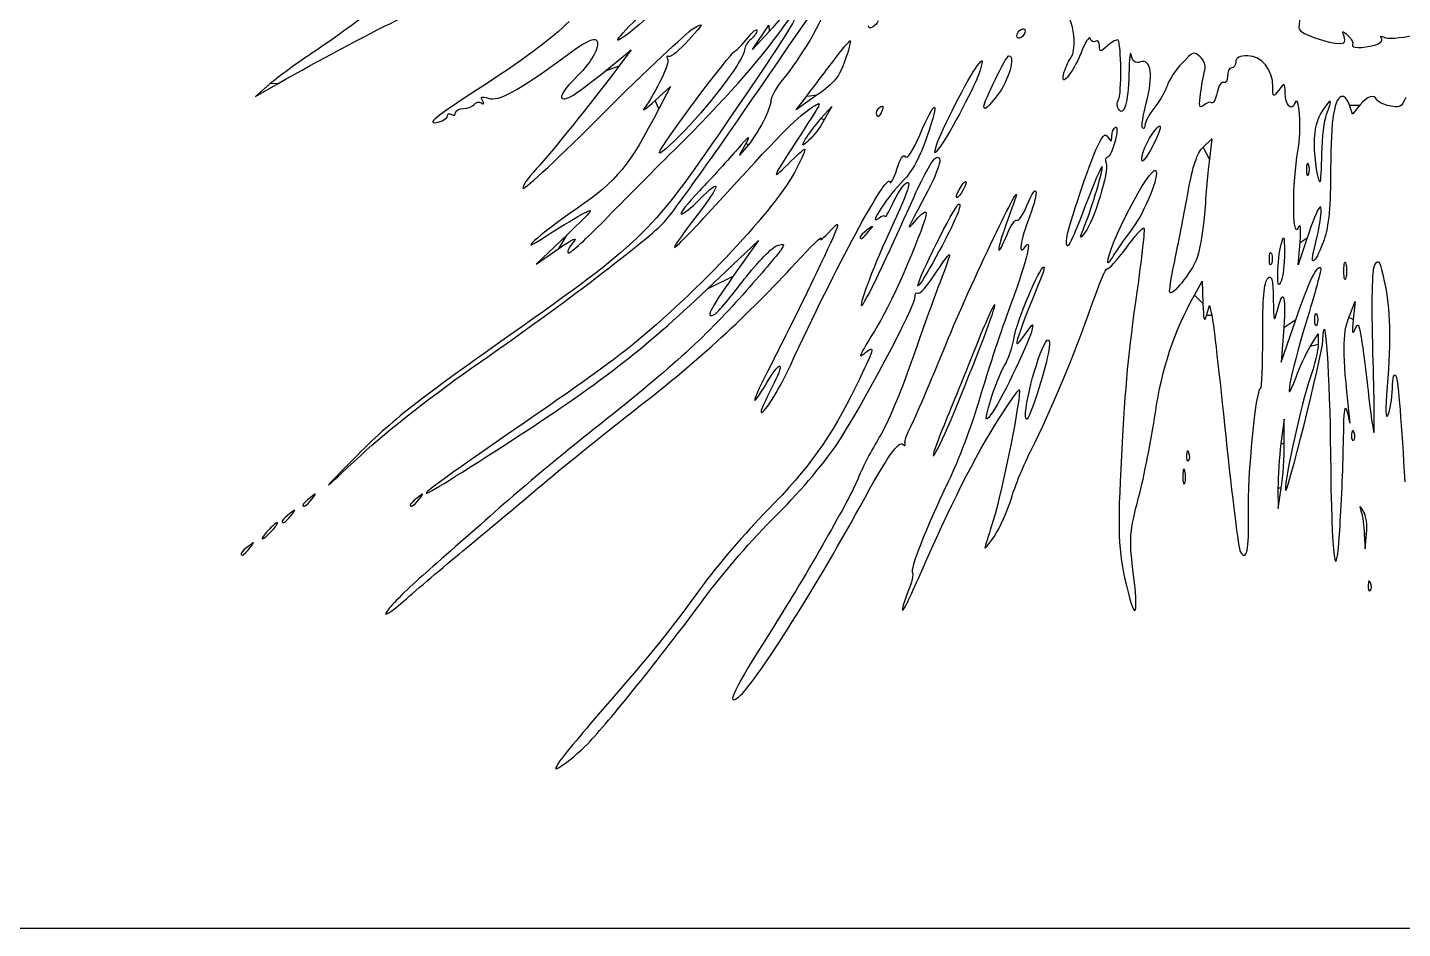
# Model space of a CAD drawing. Extents: x 759 to 1343, y 121 to 552.
# Drawn here: x 862.1 to 1064.9, y 121.2 to 254.1 of the extents above; entities that cross this region are included whole.
import ezdxf

# ---------------------------------------------------------------- set-up
doc = ezdxf.new("R2010")
doc.units = 0
doc.layers.add('Ebene_1', color=7, linetype='CONTINUOUS')

msp = doc.modelspace()

# ---------------------------------------------------------------- linework, layer by layer
at = {"layer": 'Ebene_1', "color": 7}
for points in [[(759.149696, 336.765508), (759.149696, 552.287068), (1051.22584, 552.287068), (1343.30192, 552.287068), (1343.30192, 336.765508), (1343.30192, 121.243956), (1051.22584, 121.243956), (759.149696, 121.243956), (759.149696, 336.765508), (759.149696, 336.765508)], [(971.51184, 253.550244), (969.04544, 250.856228), (971.42992, 254.470308), (971.42992, 254.470308)], [(1008.02288, 252.880916), (1008.02288, 252.880916)], [(1060.80272, 251.531124), (1060.80272, 251.531132)], [(947.30936, 247.705612), (951.12888, 250.816316), (949.34752, 248.44154)], [(897.88584, 245.795284), (895.75608, 243.948444), (899.1028, 245.854236)], [(954.66232, 243.348252), (956.92576, 245.419108), (955.21784, 242.13334)], [(978.59328, 244.172332), (975.46856, 241.964916), (977.03656, 244.015892), (977.03656, 244.015892)], [(979.13152, 240.67882), (980.7248, 242.474828), (979.61792, 240.488988)], [(987.33416, 241.541492), (987.33416, 241.541492)], [(1003.15496, 242.435372), (1003.15496, 242.435372)], [(1058.55776, 242.655228), (1057.47464, 241.339228), (1057.05008, 242.655228)], [(976.8712, 237.68546), (976.8712, 237.68546)], [(1035.47792, 236.486724), (1036.7368, 237.68546), (1036.39576, 234.692108)], [(955.30912, 235.71266), (955.30912, 235.71266)], [(968.38504, 236.787364), (967.10952, 235.290684), (968.12224, 237.0867)], [(996.18112, 236.78746), (996.18112, 236.78746)], [(1026.62856, 235.73978), (1026.62856, 235.73978)], [(1052.98464, 235.577804), (1052.98464, 235.577804)], [(1051.02032, 233.943772), (1051.02032, 233.943772)], [(999.504, 230.202076), (999.504, 230.202076)], [(941.69728, 223.557764), (937.13352, 219.215452), (940.48024, 221.536772)], [(986.1948, 224.065668), (986.1948, 224.065668)], [(1050.81712, 223.126732), (1049.49048, 219.12638), (1049.76088, 222.419076), (1049.75552, 222.419356)], [(962.34168, 215.518236), (969.90352, 222.718596), (966.14592, 217.379284)], [(1015.3244, 222.687788), (1015.3248, 222.687788)], [(1021.42824, 219.48194), (1021.42824, 219.48194)], [(1045.23696, 220.024668), (1045.23696, 220.024668)], [(1046.47264, 217.929324), (1046.47264, 217.929324)], [(1056.23496, 218.22866), (1056.23496, 218.22866)], [(993.43288, 216.064044), (993.43288, 216.064044)], [(1030.53232, 215.2353), (1030.53232, 215.2353)], [(1034.18696, 214.636628), (1035.354, 216.73198), (1035.44016, 213.439292)], [(1035.95976, 211.643276), (1036.39312, 213.139956), (1036.75496, 211.643276)], [(1056.9548, 211.34394), (1057.91168, 213.73862), (1057.61176, 211.044604)], [(1047.34944, 209.84726), (1046.98784, 204.758556), (1049.13456, 211.016164)], [(1051.9304, 211.044604), (1051.9304, 211.044604)], [(1051.26384, 207.054268), (1052.43824, 208.949252), (1052.43824, 207.396636)], [(1004.13176, 199.071188), (1004.13208, 199.071188)], [(1009.2784, 196.796956), (1009.2784, 196.796956)], [(998.20976, 196.077796), (998.20976, 196.077796)], [(1047.43208, 192.785108), (1047.39608, 196.377132), (1046.94312, 192.785108)], [(1047.43216, 192.785108), (1047.43208, 192.785108)], [(1057.7264, 194.394036), (1057.7264, 194.394036)], [(1033.38672, 191.400684), (1033.38672, 191.400684)], [(1032.78408, 188.732684), (1032.78424, 188.732684)], [(904.0484, 184.55338), (904.0484, 184.55338)], [(919.8692, 184.55338), (919.8692, 184.55338)], [(1046.50536, 186.199724), (1046.52056, 183.206372), (1046.99448, 186.199724)], [(1059.1264, 182.747044), (1059.1264, 182.747044)], [(901.00592, 182.1587), (901.00592, 182.1587)], [(898.19008, 179.913684), (898.19008, 179.913684)], [(1059.23848, 179.415708), (1059.3408, 177.21966), (1059.57888, 179.454356)], [(894.92104, 177.369332), (894.92104, 177.369332)], [(1060.16032, 172.243212), (1060.1604, 172.243212)], [(945.10056, 148.880324), (945.10056, 148.88042)]]:
    msp.add_lwpolyline(points, close=True, dxfattribs=at)
for points in [[(1053.64624, 275.102404), (1051.16688, 264.075916), (1049.35624, 254.526764), (1049.61768, 253.856452)], [(960.44312, 263.444084), (960.94072, 262.954452), (953.26464, 254.95498), (950.3768, 252.953716)], [(973.00216, 249.359452), (980.8784, 260.881212), (982.54872, 262.99026), (981.06232, 259.53686)], [(981.06232, 259.53686), (978.53648, 253.668316), (976.61448, 250.37302), (973.22096, 246.09262)], [(899.1028, 245.854236), (911.812, 253.0915), (924.2988, 259.228164), (925.2004, 258.679924)], [(974.96952, 258.040276), (974.42424, 257.052468), (972.86832, 255.031956), (971.51184, 253.550244)], [(911.94744, 255.99946), (910.38504, 254.712436), (907.0612, 252.305524), (904.56112, 250.650764)], [(950.3768, 252.953716), (948.1056, 251.379796), (948.85328, 252.325868), (953.82968, 257.323156)], [(975.55352, 256.360108), (975.95696, 255.963212), (973.36816, 251.919364), (963.9072, 238.167556)], [(973.30536, 253.801612), (974.39232, 255.355924), (975.404, 256.507252), (975.55352, 256.360108)], [(1016.02544, 249.738124), (1016.71944, 250.594812), (1016.53128, 254.070852), (1015.70576, 255.645572)], [(942.00152, 255.007948), (939.70544, 252.669684), (934.6936, 248.943836), (928.50656, 244.975772)], [(947.01496, 241.429012), (953.29368, 247.706492), (959.25224, 253.330412), (960.25624, 253.926612)], [(957.54856, 236.095748), (964.64704, 243.149284), (970.29176, 249.492188), (973.30536, 253.801612)], [(960.25624, 253.926612), (961.97928, 254.949788), (961.94512, 254.857924), (959.64776, 252.289524)], [(968.32992, 252.583332), (969.0768, 253.533228), (969.68792, 254.037668), (969.68792, 253.704308)], [(969.68792, 253.704308), (969.68792, 253.370956), (969.2772, 252.762828), (968.7752, 252.352924)], [(987.58728, 255.131596), (987.25992, 254.29242), (986.1172, 253.704236), (986.1172, 254.374948)], [(1008.02288, 252.880916), (1008.02288, 253.21018), (1008.29672, 253.646076), (1008.63136, 253.84958)], [(1008.63136, 253.84958), (1008.96608, 254.053084), (1009.23992, 253.950172), (1009.23992, 253.620908)], [(1009.23992, 253.620908), (1009.23992, 253.291636), (1008.96608, 252.85574), (1008.63136, 252.652236)], [(1049.61768, 253.856452), (1049.88936, 253.159908), (1053.94896, 251.754228), (1055.68888, 251.754228)], [(1056.26304, 252.782292), (1055.9076, 253.693788), (1055.97152, 253.710764), (1056.8268, 252.931964)], [(941.04992, 249.6145), (944.17888, 251.928508), (945.71384, 252.739444), (946.02552, 252.243204)], [(946.02552, 252.243204), (946.6436, 251.259348), (945.26976, 248.864468), (942.6856, 246.420908)], [(959.64776, 252.289524), (958.30904, 250.792932), (956.96608, 249.697748), (956.66344, 249.855788)], [(966.44984, 250.638772), (966.73696, 250.758388), (967.58304, 251.633436), (968.32992, 252.583332)], [(968.7752, 252.352924), (968.2732, 251.94302), (967.8624, 251.267228), (967.8624, 250.851164)], [(980.95736, 249.193844), (982.25136, 250.913684), (983.3772, 252.254908), (983.45904, 252.17434)], [(983.45904, 252.17434), (983.54096, 252.093764), (983.18272, 250.75702), (982.66296, 249.203796)], [(1008.63136, 252.652236), (1008.29672, 252.44874), (1008.02288, 252.551644), (1008.02288, 252.880916)], [(1018.83072, 252.48918), (1018.6924, 252.897516), (1018.08568, 251.960108), (1017.4824, 250.406052)], [(1019.6388, 252.085148), (1019.33272, 251.899028), (1018.96912, 252.081148), (1018.83072, 252.48918)], [(1020.19536, 251.39742), (1020.19536, 251.961788), (1019.94488, 252.27126), (1019.6388, 252.085148)], [(1021.41608, 251.45822), (1020.28728, 250.453164), (1020.19536, 250.448588), (1020.19536, 251.39742)], [(1022.93432, 252.25234), (1022.77064, 252.413372), (1022.08744, 252.056012), (1021.41608, 251.45822)], [(1023.00312, 243.484092), (1023.48424, 244.25002), (1023.42504, 251.769292), (1022.93432, 252.25234)], [(1055.68888, 251.754228), (1056.36056, 251.754228), (1056.53928, 252.074212), (1056.26304, 252.782292)], [(1056.8268, 252.931964), (1057.35736, 252.448844), (1057.6672, 251.851516), (1057.5152, 251.604564)], [(1057.5152, 251.604564), (1057.18544, 251.06862), (1058.90328, 251.030252), (1060.80272, 251.531124)], [(1060.80272, 251.531132), (1061.552, 251.728708), (1061.98888, 252.170756), (1061.7736, 252.513468)], [(1061.7736, 252.513468), (1061.53584, 252.891892), (1061.68032, 252.955252), (1062.14152, 252.674812)], [(1062.14152, 252.674812), (1062.5592, 252.420844), (1064.54872, 252.557084), (1066.56264, 252.97758)], [(904.56112, 250.650764), (902.06104, 248.99602), (899.0572, 246.811044), (897.88584, 245.795284)], [(930.07832, 243.69006), (931.62808, 243.206132), (934.43168, 244.72002), (941.04992, 249.6145)], [(956.522, 249.492068), (956.88256, 248.918068), (954.87312, 244.681572), (953.05152, 242.175396)], [(955.30912, 235.71266), (955.69424, 236.925292), (965.6952, 250.32446), (966.44984, 250.638772)], [(956.05736, 225.475604), (957.71848, 227.339772), (964.05664, 236.273484), (973.00216, 249.359452)], [(956.66344, 249.855788), (956.36072, 250.01382), (956.29704, 249.850188), (956.522, 249.492068)], [(967.8624, 250.851164), (967.8624, 249.563756), (963.20776, 243.279316), (958.99792, 238.882828)], [(1002.17248, 248.46154), (1003.06656, 249.596404), (1003.08888, 249.563116), (1002.60152, 247.823612)], [(1003.15496, 242.435372), (1003.15496, 243.2583), (1006.43792, 249.95822), (1006.84112, 249.95822)], [(1006.84112, 249.95822), (1007.83768, 249.95822), (1006.80432, 246.284684), (1005.24096, 244.26766)], [(1017.4824, 250.406052), (1016.26616, 247.272764), (1014.16256, 244.858412), (1015.00984, 247.568204)], [(1015.00984, 247.568204), (1015.2664, 248.388796), (1015.72344, 249.36526), (1016.02544, 249.738124)], [(1024.88752, 250.081844), (1024.74056, 250.83702), (1024.57888, 249.569084), (1024.52816, 247.264196)], [(1026.2516, 249.051324), (1025.44984, 248.800964), (1025.0828, 249.078284), (1024.88752, 250.081844)], [(1027.08368, 242.951292), (1028.16608, 247.029548), (1027.82336, 249.542132), (1026.2516, 249.051324)], [(1035.05752, 249.789404), (1034.18984, 250.643036), (1033.94368, 250.55786), (1032.3656, 248.85798)], [(1035.76072, 248.05702), (1035.8992, 248.493076), (1035.58272, 249.272644), (1035.05752, 249.789404)], [(1042.03088, 249.95822), (1040.87608, 249.95822), (1040.27544, 249.650924), (1040.27544, 249.060212)], [(1045.75184, 245.37482), (1045.75184, 247.901756), (1044.08232, 249.95822), (1042.03088, 249.95822)], [(949.34752, 248.44154), (945.08528, 242.759332), (939.40864, 235.694124), (937.20824, 233.332756)], [(942.32624, 243.982204), (942.96624, 244.319196), (945.20864, 245.994724), (947.30936, 247.705612)], [(977.03656, 244.015892), (977.89896, 245.143924), (979.66328, 247.474004), (980.95736, 249.193844)], [(982.66296, 249.203796), (981.91704, 246.974524), (981.05992, 245.914844), (978.59328, 244.172332)], [(996.18112, 236.78746), (996.75296, 238.729636), (1000.95344, 246.914196), (1002.17248, 248.46154)], [(1002.60152, 247.823612), (1002.06928, 245.924092), (998.21104, 238.592196), (996.6364, 236.488124)], [(1032.3656, 248.85798), (1031.41032, 247.82894), (1030.43992, 246.37586), (1030.2092, 245.628924)], [(1035.13192, 244.628556), (1035.33928, 246.078164), (1035.62224, 247.620972), (1035.76072, 248.05702)], [(1039.66688, 248.162204), (1039.33224, 248.162204), (1039.0584, 247.6075), (1039.0584, 246.929532)], [(1040.27544, 249.060212), (1040.27544, 248.566308), (1040.0016, 248.162204), (1039.66688, 248.162204)], [(942.6856, 246.420908), (940.46792, 244.32394), (940.25704, 242.892684), (942.32624, 243.982204)], [(973.22096, 246.09262), (972.44912, 245.119044), (971.78928, 243.89598), (971.75472, 243.374708)], [(1024.52816, 247.264196), (1024.4348, 243.018428), (1023.77584, 240.834412), (1022.97352, 242.11158)], [(1030.2092, 245.628924), (1029.97856, 244.88198), (1029.13704, 243.41326), (1028.3392, 242.365108)], [(1038.49944, 246.036748), (1038.192, 246.223692), (1037.7552, 245.54682), (1037.5288, 244.532596)], [(1039.0584, 246.929532), (1039.0584, 246.251556), (1038.80688, 245.849812), (1038.49944, 246.036748)], [(1046.64496, 244.904756), (1045.78936, 243.791436), (1045.75184, 243.811164), (1045.75184, 245.37482)], [(1047.55768, 244.455844), (1047.53928, 246.001676), (1047.50248, 246.019836), (1046.64496, 244.904756)], [(928.50656, 244.975772), (922.18152, 240.919188), (920.67144, 239.649524), (922.83312, 240.205708)], [(929.24096, 243.34438), (928.89096, 243.901548), (929.11064, 243.992228), (930.07832, 243.69006)], [(929.05496, 242.990668), (929.4692, 242.738804), (929.53856, 242.870684), (929.24096, 243.34438)], [(953.05152, 242.175396), (952.69256, 241.6815), (953.41736, 242.209316), (954.66232, 243.348252)], [(971.75472, 243.374708), (971.66528, 242.027428), (969.8852, 238.54758), (968.38504, 236.787364)], [(977.50224, 242.129828), (979.50048, 243.508436), (979.4788, 243.44554), (976.25408, 238.513756)], [(993.694, 238.269068), (996.06848, 243.765788), (996.69224, 243.696988), (994.80192, 238.146876)], [(1005.24096, 244.26766), (1003.72504, 242.312292), (1003.15496, 241.811524), (1003.15496, 242.435372)], [(1022.97352, 242.11158), (1022.74464, 242.476004), (1022.758, 243.093636), (1023.00312, 243.484092)], [(1035.59352, 242.677676), (1034.89448, 242.106884), (1034.81768, 242.43158), (1035.13192, 244.628556)], [(1037.5288, 244.532596), (1037.3024, 243.518372), (1036.96304, 242.84018), (1036.77464, 243.0255)], [(1048.96832, 242.920108), (1048.5152, 241.695324), (1047.57864, 242.714964), (1047.55768, 244.455844)], [(1049.45168, 235.876924), (1050.04344, 239.026604), (1049.64992, 244.762164), (1048.96832, 242.920108)], [(1053.67008, 241.304148), (1054.584, 243.669044), (1054.38312, 243.8547), (1053.05128, 241.876164)], [(1056.04296, 243.971228), (1054.82416, 243.971228), (1054.2736, 240.639052), (1054.2736, 233.262828)], [(1057.05008, 242.655228), (1056.81656, 243.379028), (1056.36336, 243.971228), (1056.04296, 243.971228)], [(1061.0684, 243.46518), (1060.71424, 244.348924), (1059.67608, 244.01402), (1058.55776, 242.655228)], [(1062.95432, 242.553364), (1062.02864, 242.776532), (1061.18, 243.186852), (1061.0684, 243.46518)], [(1065.3536, 243.807756), (1064.73912, 242.383412), (1064.39832, 242.205236), (1062.95432, 242.553364)], [(924.05096, 241.083212), (924.05096, 241.393508), (924.3248, 241.480892), (924.65944, 241.277396)], [(924.65944, 241.277396), (924.99416, 241.073892), (925.268, 241.192692), (925.268, 241.541396)], [(925.268, 241.541396), (925.268, 241.8901), (925.79944, 242.175396), (926.44904, 242.175396)], [(926.44904, 242.175396), (927.09864, 242.175396), (927.80208, 242.449196), (928.01232, 242.783836)], [(928.01232, 242.783836), (928.22256, 243.118476), (928.69176, 243.211548), (929.05496, 242.990668)], [(935.21248, 230.395788), (935.42512, 230.18658), (940.73624, 235.151532), (947.01496, 241.429012)], [(955.21784, 242.13334), (950.7732, 233.582948), (949.20272, 231.66594), (943.23024, 227.500644)], [(963.63216, 227.966244), (972.9348, 238.199468), (975.28744, 240.601876), (977.50224, 242.129828)], [(987.33416, 241.541492), (987.33416, 241.851324), (987.60488, 242.269428), (987.93568, 242.470596)], [(988.17488, 241.907252), (987.77032, 240.870108), (987.33416, 240.680348), (987.33416, 241.541492)], [(987.93568, 242.470596), (988.28064, 242.680332), (988.38264, 242.440036), (988.17488, 241.907252)], [(1026.54832, 239.31738), (1026.36112, 239.501516), (1026.60192, 241.13678), (1027.08368, 242.951292)], [(1028.3392, 242.365108), (1027.54136, 241.316956), (1026.88856, 240.127092), (1026.88856, 239.72098)], [(1036.77464, 243.0255), (1036.58632, 243.21082), (1036.0548, 243.0543), (1035.59352, 242.677676)], [(1053.05128, 241.876164), (1052.24728, 240.681756), (1051.84376, 239.07746), (1051.84664, 237.086796)], [(1052.98464, 235.577804), (1053.03264, 237.875908), (1053.34112, 240.452764), (1053.67008, 241.304148)], [(922.83312, 240.205708), (923.50296, 240.378036), (924.05096, 240.772916), (924.05096, 241.083212)], [(976.8712, 237.68546), (977.238, 238.344004), (978.25512, 239.691012), (979.13152, 240.67882)], [(979.61792, 240.488988), (979.00912, 239.396772), (977.992, 238.049764), (977.3576, 237.495628)], [(1022.00888, 238.099132), (1022.01688, 238.655924), (1022.2624, 239.25994), (1022.5608, 239.441388)], [(1022.5608, 239.441388), (1022.8592, 239.622844), (1022.82592, 238.695836), (1022.4864, 237.381372)], [(1029.14072, 239.558172), (1029.4584, 239.245668), (1027.00424, 234.392772), (1026.52856, 234.392772)], [(1026.88856, 239.72098), (1026.88856, 239.31486), (1026.73544, 239.133244), (1026.54832, 239.31738)], [(1026.62856, 235.73978), (1027.17688, 237.4457), (1028.79224, 239.901012), (1029.14072, 239.558172)], [(963.9072, 238.167556), (954.02424, 223.802364), (952.37456, 222.217804), (933.27464, 208.743652)], [(958.99792, 238.882828), (956.79088, 236.577948), (955.13088, 235.151372), (955.30912, 235.71266)], [(968.12224, 237.0867), (968.844, 238.36674), (968.47144, 238.108956), (966.82528, 236.189396)], [(976.25408, 238.513756), (971.79704, 231.697308), (971.64688, 231.359628), (974.22128, 233.943676)], [(977.3576, 237.495628), (976.26088, 236.53758), (976.23696, 236.546892), (976.8712, 237.68546)], [(994.80192, 238.146876), (993.75696, 235.078732), (992.54672, 232.831564), (991.24752, 231.547196)], [(991.54656, 235.066244), (991.8244, 234.623884), (992.6536, 235.860532), (993.694, 238.269068)], [(1019.65912, 236.061324), (1020.59336, 238.20554), (1021.00016, 238.641508), (1021.4352, 237.964692)], [(1022.4864, 237.381372), (1022.14728, 236.066908), (1021.63784, 234.991444), (1021.3544, 234.991444)], [(1021.4352, 237.964692), (1021.9116, 237.223636), (1022.00104, 237.244596), (1022.00888, 238.099132)], [(946.65496, 225.131532), (949.1156, 227.653404), (954.01776, 232.5873), (957.54856, 236.095748)], [(966.82528, 236.189396), (965.55504, 234.708076), (963.03648, 231.946708), (961.22848, 230.05302)], [(974.22128, 233.943676), (975.45144, 235.178436), (976.58224, 236.188692), (976.73408, 236.188692)], [(976.73408, 236.188692), (976.886, 236.188692), (976.346, 234.8989), (975.53408, 233.322492)], [(990.30824, 233.206996), (990.79008, 234.789252), (991.26888, 235.508196), (991.54656, 235.066244)], [(996.6364, 236.488124), (995.77568, 235.337916), (995.75776, 235.3497), (996.18112, 236.78746)], [(1015.3248, 222.687788), (1015.3248, 223.867428), (1018.1664, 232.635052), (1019.65912, 236.061324)], [(1026.52856, 234.392772), (1026.34544, 234.392772), (1026.39048, 234.998924), (1026.62856, 235.73978)], [(1033.25912, 229.901348), (1033.93256, 233.680652), (1034.59464, 235.645684), (1035.47792, 236.486724)], [(1049.45168, 224.5147), (1048.61888, 222.778404), (1048.6172, 231.4475), (1049.45168, 235.876924)], [(1051.84664, 237.086796), (1051.84664, 234.409012), (1052.32376, 231.39942), (1052.74104, 231.39942)], [(1052.74104, 231.39942), (1052.82696, 231.39942), (1052.93656, 233.279684), (1052.98464, 235.577804)], [(937.20824, 233.332756), (935.89792, 231.926628), (934.99984, 230.604996), (935.21248, 230.395788)], [(975.53408, 233.322492), (972.48376, 227.40022), (961.34704, 215.469036), (950.97576, 207.012356)], [(989.27456, 231.3595), (989.41096, 230.956716), (989.87616, 231.788084), (990.30824, 233.206996)], [(992.84896, 229.154308), (994.30808, 232.469132), (995.77872, 234.991348), (996.25232, 234.991348)], [(996.25232, 234.991348), (997.22288, 234.991348), (996.43576, 232.843204), (993.4128, 227.241836)], [(997.61784, 207.555164), (1000.97816, 215.821972), (1009.42416, 233.513492), (1007.71504, 228.705396)], [(1017.98176, 224.814036), (1019.08904, 227.518188), (1020.81976, 233.376388), (1020.58088, 233.61142)], [(1021.186, 234.101788), (1021.62488, 232.976692), (1019.3456, 225.508876), (1018.07728, 223.916028)], [(1020.58088, 233.61142), (1020.47944, 233.71118), (1019.3596, 231.099076), (1018.09232, 227.806748)], [(1021.3544, 234.991444), (1021.07096, 234.991444), (1020.9952, 234.5911), (1021.186, 234.101788)], [(1021.42824, 219.48194), (1021.31624, 221.632924), (1027.66312, 233.827924), (1028.4776, 233.026604)], [(1036.39576, 234.692108), (1036.20824, 233.045764), (1035.88072, 229.408836), (1035.66808, 226.610052)], [(1051.02032, 233.943772), (1050.85152, 234.355356), (1050.71344, 234.018572), (1050.71344, 233.195428)], [(1050.71344, 233.195428), (1050.71344, 232.37226), (1050.85152, 232.035508), (1051.02032, 232.447092)], [(1051.02032, 232.447092), (1051.18912, 232.858676), (1051.18912, 233.53218), (1051.02032, 233.943772)], [(1054.2736, 233.262828), (1054.2736, 227.845364), (1053.99176, 224.81194), (1053.30392, 222.825748)], [(961.16896, 228.7053), (964.58904, 232.176956), (964.44464, 231.073124), (960.87584, 226.46454)], [(974.6268, 204.271812), (981.26608, 218.765324), (988.81304, 232.721708), (989.27456, 231.3595)], [(991.24752, 231.547196), (989.08904, 229.413212), (985.9584, 224.639508), (987.59248, 225.97378)], [(989.71808, 228.182444), (991.01856, 231.000084), (992.6244, 232.454284), (991.87704, 230.13754)], [(999.504, 230.202076), (999.86224, 230.860612), (1000.29224, 231.39942), (1000.4596, 231.39942)], [(1000.4596, 231.39942), (1000.62688, 231.39942), (1000.4708, 230.860612), (1000.11248, 230.202076)], [(1009.50512, 227.886004), (1011.01432, 231.59698), (1011.37736, 230.193852), (1009.90784, 226.329564)], [(1028.4776, 233.026604), (1029.08944, 232.424572), (1026.91744, 227.013068), (1025.06112, 224.5147)], [(961.22848, 230.05302), (959.42056, 228.159332), (958.20304, 226.609956), (958.52304, 226.609956)], [(985.08192, 213.060788), (985.33448, 212.812308), (988.9844, 220.37502), (992.84896, 229.154308)], [(991.87704, 230.13754), (991.62656, 229.361084), (990.54088, 226.83538), (989.4644, 224.52486)], [(999.15696, 229.004732), (998.9896, 229.004732), (999.14576, 229.54354), (999.504, 230.202076)], [(1000.11248, 230.202076), (999.75432, 229.54354), (999.32432, 229.004732), (999.15696, 229.004732)], [(1031.4104, 220.324004), (1031.89928, 222.628884), (1032.7312, 226.938692), (1033.25912, 229.901348)], [(943.23024, 227.500644), (937.3452, 223.396388), (933.71832, 220.138684), (938.6548, 223.390932)], [(943.82696, 226.547508), (945.93016, 227.716292), (945.6408, 227.310036), (941.69728, 223.557764)], [(957.518, 221.684452), (957.518, 221.44026), (960.26936, 224.267076), (963.63216, 227.966244)], [(958.52304, 226.609956), (958.84296, 226.609956), (960.03368, 227.55286), (961.16896, 228.7053)], [(988.56448, 226.234252), (988.57248, 225.946988), (989.09096, 226.823668), (989.71808, 228.182444)], [(993.4128, 227.241836), (991.75944, 224.178228), (991.73664, 224.057572), (993.12392, 225.711948)], [(993.12392, 225.711948), (993.95224, 226.699756), (994.63136, 227.167092), (994.63304, 226.750484)], [(993.43288, 216.064044), (993.40888, 216.997684), (998.71288, 227.625692), (999.41688, 228.053764)], [(999.41688, 228.053764), (999.79016, 228.280724), (999.57536, 227.307876), (998.93952, 225.891892)], [(1007.71504, 228.705396), (1007.48096, 228.04686), (1006.78464, 226.0937), (1006.16768, 224.365036)], [(1008.02288, 225.712044), (1008.28664, 225.551676), (1008.9536, 226.529956), (1009.50512, 227.886004)], [(1018.09232, 227.806748), (1015.81904, 221.900756), (1015.3244, 220.986068), (1015.3244, 222.687788)], [(1052.65448, 227.616764), (1052.37368, 227.347436), (1051.54688, 225.326916), (1050.81712, 223.126732)], [(1051.8312, 221.364756), (1052.75224, 224.921012), (1053.17272, 228.113724), (1052.65448, 227.616764)], [(928.91736, 204.812772), (940.58224, 212.908532), (953.8816, 223.033908), (956.05736, 225.475604)], [(938.6548, 223.390932), (940.1608, 224.383124), (942.48832, 225.803588), (943.82696, 226.547508)], [(941.84152, 220.880436), (942.02832, 220.696668), (944.19432, 222.609652), (946.65496, 225.131532)], [(960.87584, 226.46454), (959.02904, 224.079676), (957.518, 221.928636), (957.518, 221.684452)], [(980.56368, 224.215268), (982.25496, 226.071788), (982.01464, 225.355292), (978.45544, 217.929228)], [(986.1948, 224.065668), (986.95168, 225.015196), (986.93016, 225.036372), (985.96504, 224.2917)], [(994.63304, 226.750484), (994.64104, 225.275052), (989.71808, 213.813212), (987.53192, 210.210228)], [(987.59248, 225.97378), (988.11976, 226.404308), (988.55712, 226.521524), (988.56448, 226.234252)], [(998.93952, 225.891892), (997.37872, 222.41606), (993.45016, 215.404548), (993.43288, 216.064044)], [(1006.57112, 223.612812), (1007.10584, 224.927756), (1007.7592, 225.872412), (1008.02288, 225.712044)], [(1009.90784, 226.329564), (1008.49736, 222.620572), (1008.16976, 220.24462), (1009.28616, 221.820684)], [(1035.66808, 226.610052), (1035.45536, 223.81126), (1034.88808, 220.71314), (1034.40736, 219.725332)], [(1049.75552, 222.419356), (1049.94848, 224.768876), (1049.86144, 225.369068), (1049.45168, 224.5147)], [(940.48024, 221.536772), (942.4644, 222.91302), (943.35368, 223.319964), (942.6644, 222.536332)], [(975.44248, 219.4259), (977.70432, 221.89542), (979.3524, 223.511828), (979.10488, 223.017932)], [(979.10488, 223.017932), (978.85736, 222.524028), (979.51376, 223.062812), (980.56368, 224.215268)], [(989.4644, 224.52486), (987.0984, 219.446612), (984.77336, 213.364428), (985.08192, 213.060788)], [(985.96504, 224.2917), (985.37936, 223.839796), (984.90024, 223.36834), (984.90024, 223.244028)], [(984.90024, 223.244028), (984.90024, 222.7513), (985.39992, 223.068428), (986.1948, 224.065668)], [(1006.16768, 224.365036), (1004.8548, 220.686244), (1005.154, 220.128284), (1006.57112, 223.612812)], [(1009.28616, 221.820684), (1010.42352, 223.426428), (1009.22536, 218.905308), (1006.74432, 212.232644)], [(1018.07728, 223.916028), (1017.20128, 222.81602), (1017.19352, 222.88902), (1017.98176, 224.814036)], [(1025.06112, 224.5147), (1023.83792, 222.868356), (1022.52424, 220.98254), (1022.14192, 220.324004)], [(1024.10352, 221.57358), (1025.41408, 223.352708), (1026.6024, 224.694116), (1026.74432, 224.554492)], [(1026.74432, 224.554492), (1026.88616, 224.414876), (1026.43792, 220.307772), (1025.74816, 215.427604)], [(1046.9664, 222.12002), (1047.36592, 223.664852), (1047.43496, 223.497396), (1047.46008, 220.922676)], [(942.6644, 222.536332), (942.02504, 221.809364), (941.65472, 221.064212), (941.84152, 220.880436)], [(973.15512, 221.209604), (972.72672, 220.607812), (970.224, 217.684948), (967.5936, 214.714348)], [(967.82904, 216.98814), (969.8188, 219.559756), (972.0064, 221.807796), (972.6904, 221.98378)], [(972.6904, 221.98378), (973.78976, 222.26662), (973.84368, 222.176756), (973.15512, 221.209604)], [(1021.35312, 218.56242), (1021.55536, 218.439436), (1022.79304, 219.79446), (1024.10352, 221.57358)], [(1045.23696, 220.024668), (1045.23696, 220.847844), (1045.37512, 221.184596), (1045.54392, 220.773004)], [(1046.47264, 217.929324), (1046.48864, 219.246396), (1046.71088, 221.132212), (1046.9664, 222.12002)], [(1053.30392, 222.825748), (1052.17744, 219.573188), (1051.08696, 218.491348), (1051.8312, 221.364756)], [(952.49592, 198.354212), (960.82704, 204.79626), (968.47816, 211.8223), (975.44248, 219.4259)], [(995.85456, 217.6323), (996.92752, 219.277372), (997.91144, 220.62334), (998.04096, 220.62334)], [(998.04096, 220.62334), (998.17056, 220.62334), (997.5664, 218.804876), (996.6984, 216.582308)], [(1022.14192, 220.324004), (1021.75952, 219.665468), (1021.4384, 219.28654), (1021.42824, 219.48194)], [(1030.53232, 215.2353), (1030.52432, 215.729204), (1030.92152, 218.019124), (1031.4104, 220.324004)], [(1034.40736, 219.725332), (1033.15928, 217.160524), (1030.5456, 214.132044), (1030.53232, 215.2353)], [(1045.54392, 219.276332), (1045.37512, 218.864748), (1045.23696, 219.201532), (1045.23696, 220.024668)], [(1045.54392, 220.773004), (1045.71272, 220.36142), (1045.71272, 219.687916), (1045.54392, 219.276332)], [(1047.46008, 220.922676), (1047.47608, 219.276332), (1047.254, 217.390516), (1046.9664, 216.73198)], [(1049.13456, 211.016164), (1051.1024, 216.752108), (1052.2804, 219.186676), (1052.8276, 218.648308)], [(1056.23496, 218.22866), (1056.23496, 219.3811), (1056.36016, 219.852548), (1056.5132, 219.276332)], [(1056.5132, 219.276332), (1056.66624, 218.700108), (1056.66624, 217.757204), (1056.5132, 217.18098)], [(1060.50968, 206.107572), (1060.2908, 213.843012), (1060.394, 218.41206), (1060.80376, 219.13246)], [(1060.80376, 219.13246), (1061.3288, 220.055436), (1061.56112, 219.64466), (1062.18448, 216.691044)], [(966.14592, 217.379284), (962.65592, 212.420268), (961.95632, 210.94126), (963.56248, 211.917884)], [(963.56248, 211.917884), (963.91936, 212.134924), (965.83936, 214.416532), (967.82904, 216.98814)], [(978.45544, 217.929228), (976.24608, 213.31946), (973.2128, 207.190564), (971.71488, 204.30946)], [(993.42584, 214.931844), (993.68872, 214.772028), (994.7816, 215.987236), (995.85456, 217.6323)], [(1011.70256, 217.480316), (1007.5148, 207.217772), (1007.13528, 205.875772), (1009.29008, 208.949252)], [(1007.60992, 208.415148), (1007.98584, 210.7279), (1011.37672, 218.827324), (1011.96912, 218.827324)], [(1011.96912, 218.827324), (1012.1248, 218.827324), (1012.00512, 218.221172), (1011.70256, 217.480316)], [(1018.98096, 212.969644), (1020.08336, 216.16866), (1021.1508, 218.685412), (1021.35312, 218.56242)], [(1044.26336, 208.61834), (1044.23856, 214.060556), (1044.45472, 216.592892), (1044.9888, 217.119468)], [(1044.9888, 217.119468), (1045.59744, 217.719636), (1045.76184, 217.098108), (1045.81168, 214.008028)], [(1046.9664, 216.73198), (1046.5624, 215.807084), (1046.45008, 216.079532), (1046.47264, 217.929324)], [(1052.8276, 218.648308), (1052.94384, 218.533932), (1051.94648, 214.867068), (1050.6112, 210.499716)], [(1056.5132, 217.18098), (1056.36016, 216.604764), (1056.23496, 217.076212), (1056.23496, 218.22866)], [(932.87408, 192.792148), (946.3348, 201.49942), (953.09184, 206.710612), (962.34168, 215.518236)], [(996.6984, 216.582308), (995.8304, 214.359748), (993.9124, 209.03906), (992.43616, 204.758556)], [(993.0224, 214.480524), (992.9816, 214.888564), (993.16304, 215.09166), (993.42584, 214.931844)], [(1025.74816, 215.427604), (1024.38088, 205.754324), (1024.0124, 201.875316), (1023.42648, 190.989124)], [(1046.3496, 212.12266), (1047.26224, 215.913868), (1047.70832, 214.898612), (1047.34944, 209.84726)], [(1062.18448, 216.691044), (1063.08448, 212.427388), (1063.19272, 208.370564), (1062.59864, 201.166532)], [(967.5936, 214.714348), (961.99072, 208.386972), (956.53888, 203.45634), (945.65248, 194.870732)], [(981.35424, 192.485804), (985.0248, 197.950972), (993.14496, 213.257524), (993.0224, 214.480524)], [(998.20976, 196.077796), (1002.20416, 205.727716), (1004.99048, 213.030228), (1004.76344, 213.253628)], [(1004.76344, 213.253628), (1004.63264, 213.38234), (1003.36608, 210.580692), (1001.94896, 207.02774)], [(1010.15784, 191.887132), (1012.98464, 197.45034), (1016.65608, 206.222996), (1018.98096, 212.969644)], [(1028.43136, 197.275172), (1029.39616, 203.87566), (1031.1648, 209.210692), (1034.18696, 214.636628)], [(1035.44016, 213.439292), (1035.50336, 211.029636), (1035.64256, 210.54798), (1035.95976, 211.643276)], [(1045.81168, 214.008028), (1045.86368, 210.789388), (1045.95312, 210.47554), (1046.3496, 212.12266)], [(1053.13472, 208.011004), (1053.37496, 213.999516), (1054.15656, 202.28998), (1054.25096, 191.28846)], [(1006.74432, 212.232644), (1005.45704, 208.770196), (1003.5504, 202.97806), (1002.5072, 199.36122)], [(1036.75496, 211.643276), (1036.954, 210.8201), (1037.8784, 202.806828), (1038.80912, 193.835996)], [(1051.9304, 211.044604), (1051.9304, 211.86778), (1052.06848, 212.204532), (1052.23728, 211.79294)], [(1052.23728, 210.296268), (1052.06848, 209.884676), (1051.9304, 210.221388), (1051.9304, 211.044604)], [(1052.23728, 211.79294), (1052.40608, 211.381356), (1052.40608, 210.707852), (1052.23728, 210.296268)], [(1056.9628, 197.574508), (1056.03104, 205.872252), (1056.02936, 209.026172), (1056.9548, 211.34394)], [(1057.61176, 211.044604), (1057.40664, 209.20206), (1057.48048, 208.72902), (1057.84552, 209.547924)], [(987.53192, 210.210228), (984.53664, 205.27378), (984.52208, 205.241844), (985.69608, 206.178772)], [(1010.15304, 209.248588), (1009.60472, 207.177396), (1005.32752, 198.43506), (1004.14856, 196.975836)], [(1009.29008, 208.949252), (1010.46896, 210.630644), (1010.524, 210.649748), (1010.15304, 209.248588)], [(1050.6112, 210.499716), (1048.2632, 202.820108), (1047.22224, 197.106708), (1049.16544, 202.564236)], [(1057.84552, 209.547924), (1058.30904, 210.587988), (1058.42736, 210.470028), (1058.74576, 208.649924)], [(933.27464, 208.743652), (918.78592, 198.5225), (915.69368, 196.060556), (909.75144, 190.015348)], [(950.97576, 207.012356), (948.88352, 205.306348), (941.90104, 200.293548), (935.4592, 195.872804)], [(985.69608, 206.178772), (987.16472, 207.350836), (987.01752, 206.8299), (984.31016, 201.275372)], [(992.37216, 195.282404), (992.93792, 196.326628), (995.29848, 201.849372), (997.61784, 207.555164)], [(1001.94896, 207.02774), (1000.53184, 203.474788), (998.42776, 198.277916), (997.27312, 195.479124)], [(1006.14968, 204.178604), (1006.73632, 205.1767), (1007.39344, 207.083148), (1007.60992, 208.415148)], [(1009.2784, 196.796956), (1009.2152, 199.464524), (1011.76816, 208.051252), (1012.62504, 208.051252)], [(1012.62504, 208.051252), (1013.21216, 208.051252), (1012.32928, 203.949876), (1010.7564, 199.370524)], [(1043.9348, 200.867196), (1044.13488, 200.867196), (1044.2828, 204.355212), (1044.26336, 208.61834)], [(1047.59464, 185.90042), (1047.62904, 184.228884), (1053.04832, 205.858732), (1053.13472, 208.011004)], [(1049.16544, 202.564236), (1049.6736, 203.991508), (1050.61792, 206.012028), (1051.26384, 207.054268)], [(1052.43824, 207.396636), (1052.43824, 206.542692), (1051.8808, 204.252772), (1051.19664, 202.307932)], [(1058.74576, 208.649924), (1058.94736, 207.497476), (1059.41616, 203.860556), (1059.78744, 200.56786)], [(911.33264, 191.073716), (915.17992, 194.659372), (922.2744, 200.202364), (928.91736, 204.812772)], [(971.20496, 201.812108), (973.36488, 205.438244), (973.84464, 204.80278), (971.85848, 200.946532)], [(992.43616, 204.758556), (990.95992, 200.47806), (988.84, 195.494124), (987.7252, 193.683148)], [(1060.65464, 194.386748), (1060.76032, 194.279828), (1060.69544, 199.554196), (1060.50968, 206.107572)], [(971.71488, 204.30946), (968.80312, 198.708956), (968.5144, 197.29514), (971.20496, 201.812108)], [(970.2964, 197.51358), (970.2964, 196.47318), (972.9552, 200.62262), (974.6268, 204.271812)], [(1004.13208, 199.071188), (1004.65512, 200.882164), (1005.56296, 203.180508), (1006.14968, 204.178604)], [(1063.36832, 200.867196), (1063.40832, 202.634628), (1063.60232, 203.252356), (1063.93176, 202.663212)], [(971.85848, 200.946532), (970.99936, 199.278388), (970.2964, 197.733564), (970.2964, 197.51358)], [(984.31016, 201.275372), (980.6084, 193.680644), (977.3576, 189.121892), (971.21168, 182.906972)], [(1008.36408, 200.714644), (1008.77104, 200.263724), (1005.88944, 185.785788), (1004.52184, 181.410388)], [(1005.35408, 196.392308), (1006.93672, 198.850324), (1008.2912, 200.795372), (1008.36408, 200.714644)], [(1042.14576, 182.397996), (1042.03008, 188.021372), (1043.2744, 200.867196), (1043.9348, 200.867196)], [(1051.19664, 202.307932), (1050.00384, 198.917012), (1047.55648, 187.769068), (1047.59464, 185.90042)], [(1062.59864, 201.166532), (1062.30888, 197.652196), (1062.3548, 196.194868), (1062.73072, 196.975836)], [(1062.73072, 196.975836), (1063.04768, 197.634372), (1063.33464, 199.385484), (1063.36832, 200.867196)], [(1063.93176, 202.663212), (1064.20792, 202.169308), (1064.77392, 195.16486), (1065.1896, 187.097764)], [(1002.5072, 199.36122), (1001.464, 195.744372), (999.38136, 190.22582), (997.87904, 187.097764)], [(1004.14856, 196.975836), (1003.2636, 195.880492), (1003.26216, 196.05898), (1004.13176, 199.071188)], [(1010.7564, 199.370524), (1009.78192, 196.533564), (1009.30456, 195.70222), (1009.2784, 196.796956)], [(1056.1688, 193.383812), (1056.2312, 197.88398), (1056.37336, 198.850236), (1056.74168, 197.275172)], [(1059.78744, 200.56786), (1060.1588, 197.275172), (1060.54904, 194.493676), (1060.65464, 194.386748)], [(938.1352, 186.798332), (941.64656, 189.761756), (948.10888, 194.9619), (952.49592, 198.354212)], [(1025.964, 184.826156), (1026.76752, 187.886516), (1027.87784, 193.48858), (1028.43136, 197.275172)], [(1056.74168, 197.275172), (1057.22656, 195.20166), (1057.22888, 195.20478), (1056.9628, 197.574508)], [(935.4592, 195.872804), (917.21424, 183.35214), (915.94816, 181.843332), (932.87408, 192.792148)], [(945.65248, 194.870732), (941.30176, 191.43954), (935.00384, 186.196972), (931.65712, 183.220572)], [(991.5192, 192.78514), (991.42256, 193.114412), (991.80632, 194.23818), (992.37216, 195.282404)], [(994.02648, 174.0737), (997.81344, 182.91482), (1002.04672, 191.255636), (1005.35408, 196.392308)], [(997.27312, 195.479124), (996.11856, 192.68034), (995.4388, 190.659828), (995.76256, 190.989092)], [(995.76256, 190.989092), (996.08632, 191.318364), (997.1876, 193.608276), (998.20976, 196.077796)], [(1057.7264, 194.394036), (1057.53216, 194.871612), (1057.388, 194.729756), (1057.3588, 194.03234)], [(987.7252, 193.683148), (986.61048, 191.872164), (985.23616, 189.218356), (984.6712, 187.785796)], [(984.8848, 183.477604), (988.97312, 190.939524), (990.5968, 193.266964), (991.25928, 192.615172)], [(991.25928, 192.615172), (991.49896, 192.37938), (991.61592, 192.455868), (991.5192, 192.78514)], [(1038.80912, 193.835996), (1039.73984, 184.865164), (1040.70896, 177.195012), (1040.96256, 176.791204)], [(1046.94312, 192.785108), (1046.694, 190.809492), (1046.49696, 187.846068), (1046.50536, 186.199724)], [(1046.99448, 186.199724), (1047.25512, 187.846068), (1047.45208, 190.809492), (1047.43216, 192.785108)], [(1055.65696, 180.51238), (1055.89288, 184.29898), (1056.12328, 190.091116), (1056.1688, 193.383812)], [(1057.3588, 194.03234), (1057.3324, 193.401244), (1057.47616, 193.047652), (1057.6784, 193.24658)], [(1057.6784, 193.24658), (1057.88056, 193.445516), (1057.90216, 193.961876), (1057.7264, 194.394036)], [(909.75144, 190.015348), (905.188, 185.3729), (905.28696, 185.439108), (911.33264, 191.073716)], [(972.382, 182.00906), (975.43696, 184.972484), (979.4744, 189.68702), (981.35424, 192.485804)], [(1007.20088, 184.703084), (1007.73976, 186.51406), (1009.0704, 189.746884), (1010.15784, 191.887132)], [(1023.42648, 190.989124), (1022.82912, 179.888996), (1022.94056, 176.997028), (1024.16464, 171.831652)], [(1033.01912, 191.03898), (1032.99272, 190.407884), (1033.13648, 190.054292), (1033.33872, 190.253228)], [(1033.38672, 191.400684), (1033.19248, 191.87826), (1033.04832, 191.736404), (1033.01912, 191.03898)], [(1033.33872, 190.253228), (1033.54088, 190.452156), (1033.56248, 190.968516), (1033.38672, 191.400684)], [(1054.25096, 191.28846), (1054.38544, 175.609268), (1055.03928, 170.598276), (1055.65696, 180.51238)], [(1032.78424, 188.732684), (1032.63, 189.315172), (1032.4936, 188.983548), (1032.4812, 187.99574)], [(1032.76168, 186.936676), (1032.9284, 187.341988), (1032.93856, 188.150196), (1032.78408, 188.732684)], [(926.83616, 177.355356), (929.53928, 179.585572), (934.62392, 183.834908), (938.1352, 186.798332)], [(984.6712, 187.785796), (983.46464, 184.726276), (977.194, 173.733428), (971.814, 165.246276)], [(997.87904, 187.097764), (994.52568, 180.115412), (992.18496, 174.143404), (992.63008, 173.705508)], [(1032.4812, 187.99574), (1032.4692, 187.007932), (1032.59504, 186.531356), (1032.76168, 186.936676)], [(903.81864, 184.779412), (903.23296, 184.327508), (902.75376, 183.856052), (902.75376, 183.73174)], [(902.75376, 183.73174), (902.75376, 183.239012), (903.25352, 183.556148), (904.0484, 184.55338)], [(904.0484, 184.55338), (904.80528, 185.502908), (904.78376, 185.524084), (903.81864, 184.779412)], [(919.63944, 184.779412), (919.05376, 184.327508), (918.57456, 183.856052), (918.57456, 183.73174)], [(918.57456, 183.73174), (918.57456, 183.239012), (919.07424, 183.556148), (919.8692, 184.55338)], [(919.8692, 184.55338), (920.62608, 185.502908), (920.60456, 185.524084), (919.63944, 184.779412)], [(1004.64152, 179.015708), (1005.5104, 180.33278), (1006.66208, 182.8921), (1007.20088, 184.703084)], [(1025.13168, 174.204788), (1024.56136, 178.791836), (1024.63872, 179.779004), (1025.964, 184.826156)], [(901.00592, 182.1587), (901.7628, 183.108228), (901.74128, 183.129404), (900.77616, 182.384732)], [(931.65712, 183.220572), (928.3104, 180.24418), (923.47304, 175.979788), (920.90744, 173.744156)], [(971.21168, 182.906972), (968.1184, 179.778916), (963.72712, 174.660276), (961.45328, 171.53222)], [(967.03176, 155.435228), (969.37576, 157.349172), (977.9364, 170.79566), (984.8848, 183.477604)], [(1059.1264, 182.747044), (1058.47616, 183.743244), (1058.45632, 183.740988), (1058.786, 182.708404)], [(1058.786, 182.708404), (1058.97864, 182.105252), (1059.18224, 180.62354), (1059.23848, 179.415708)], [(1059.57888, 179.454356), (1059.70976, 180.683436), (1059.50608, 182.165148), (1059.1264, 182.747044)], [(898.9872, 181.11102), (898.81992, 181.11102), (898.18736, 180.57222), (897.5816, 179.913684)], [(898.19008, 179.913684), (898.79584, 180.57222), (899.15456, 181.11102), (898.9872, 181.11102)], [(900.77616, 182.384732), (899.76264, 181.602644), (899.44024, 181.11102), (899.94104, 181.11102)], [(899.94104, 181.11102), (900.06744, 181.11102), (900.54664, 181.582476), (901.00592, 182.1587)], [(961.7744, 169.736308), (964.55368, 173.5229), (969.32712, 179.045636), (972.382, 182.00906)], [(1004.52184, 181.410388), (1004.0072, 179.764044), (1003.46824, 178.012932), (1003.324, 177.519028)], [(1040.96256, 176.791204), (1041.89608, 175.305188), (1042.25648, 177.01322), (1042.14576, 182.397996)], [(897.5816, 179.913684), (896.97584, 179.25514), (896.6172, 178.71634), (896.78448, 178.71634)], [(896.78448, 178.71634), (896.95184, 178.71634), (897.58432, 179.25514), (898.19008, 179.913684)], [(1003.324, 177.519028), (1003.17984, 177.025124), (1003.77272, 177.698628), (1004.64152, 179.015708)], [(894.69128, 177.595364), (893.67768, 176.813276), (893.35536, 176.321652), (893.85616, 176.321652)], [(893.85616, 176.321652), (893.98248, 176.321652), (894.46168, 176.793108), (894.92104, 177.369332)], [(894.92104, 177.369332), (895.67792, 178.31886), (895.6564, 178.340036), (894.69128, 177.595364)], [(918.00648, 169.87498), (920.1596, 171.758964), (924.13296, 175.125132), (926.83616, 177.355356)], [(920.90744, 173.744156), (918.34184, 171.508524), (915.75872, 168.95266), (915.1672, 168.06446)], [(991.16552, 168.161932), (991.29272, 168.036764), (992.58016, 170.69706), (994.02648, 174.0737)], [(992.63008, 173.705508), (992.81312, 173.52538), (992.50648, 172.255596), (991.94856, 170.883764)], [(1024.16464, 171.831652), (1025.52784, 166.079484), (1025.99832, 167.234044), (1025.13168, 174.204788)], [(1060.1604, 172.243212), (1059.96616, 172.720788), (1059.82192, 172.578932), (1059.79272, 171.881508)], [(961.45328, 171.53222), (956.40248, 164.583852), (954.60864, 162.360148), (946.96528, 153.572828)], [(991.94856, 170.883764), (991.39064, 169.511924), (991.03832, 168.2871), (991.16552, 168.161932)], [(1059.79272, 171.881508), (1059.76632, 171.250412), (1059.91016, 170.89682), (1060.11232, 171.095756)], [(1060.11232, 171.095756), (1060.31456, 171.294684), (1060.33616, 171.811044), (1060.16032, 172.243212)], [(915.1672, 168.06446), (914.49464, 167.05458), (915.5584, 167.732892), (918.00648, 169.87498)], [(945.10056, 148.88042), (948.2496, 152.222956), (956.432, 162.457628), (961.7744, 169.736308)], [(971.814, 165.246276), (966.33168, 156.597708), (964.92752, 153.717028), (967.03176, 155.435228)], [(946.96528, 153.572828), (943.67128, 149.785828), (940.696, 146.175372), (940.3536, 145.549604)], [(941.47472, 145.647196), (942.43376, 146.326652), (944.06544, 147.781564), (945.10056, 148.880324)], [(940.3536, 145.549604), (939.77304, 144.488724), (939.8488, 144.495324), (941.47472, 145.647196)]]:
    msp.add_open_spline(points, degree=3, dxfattribs=at)

doc.saveas('drawing.dxf')
